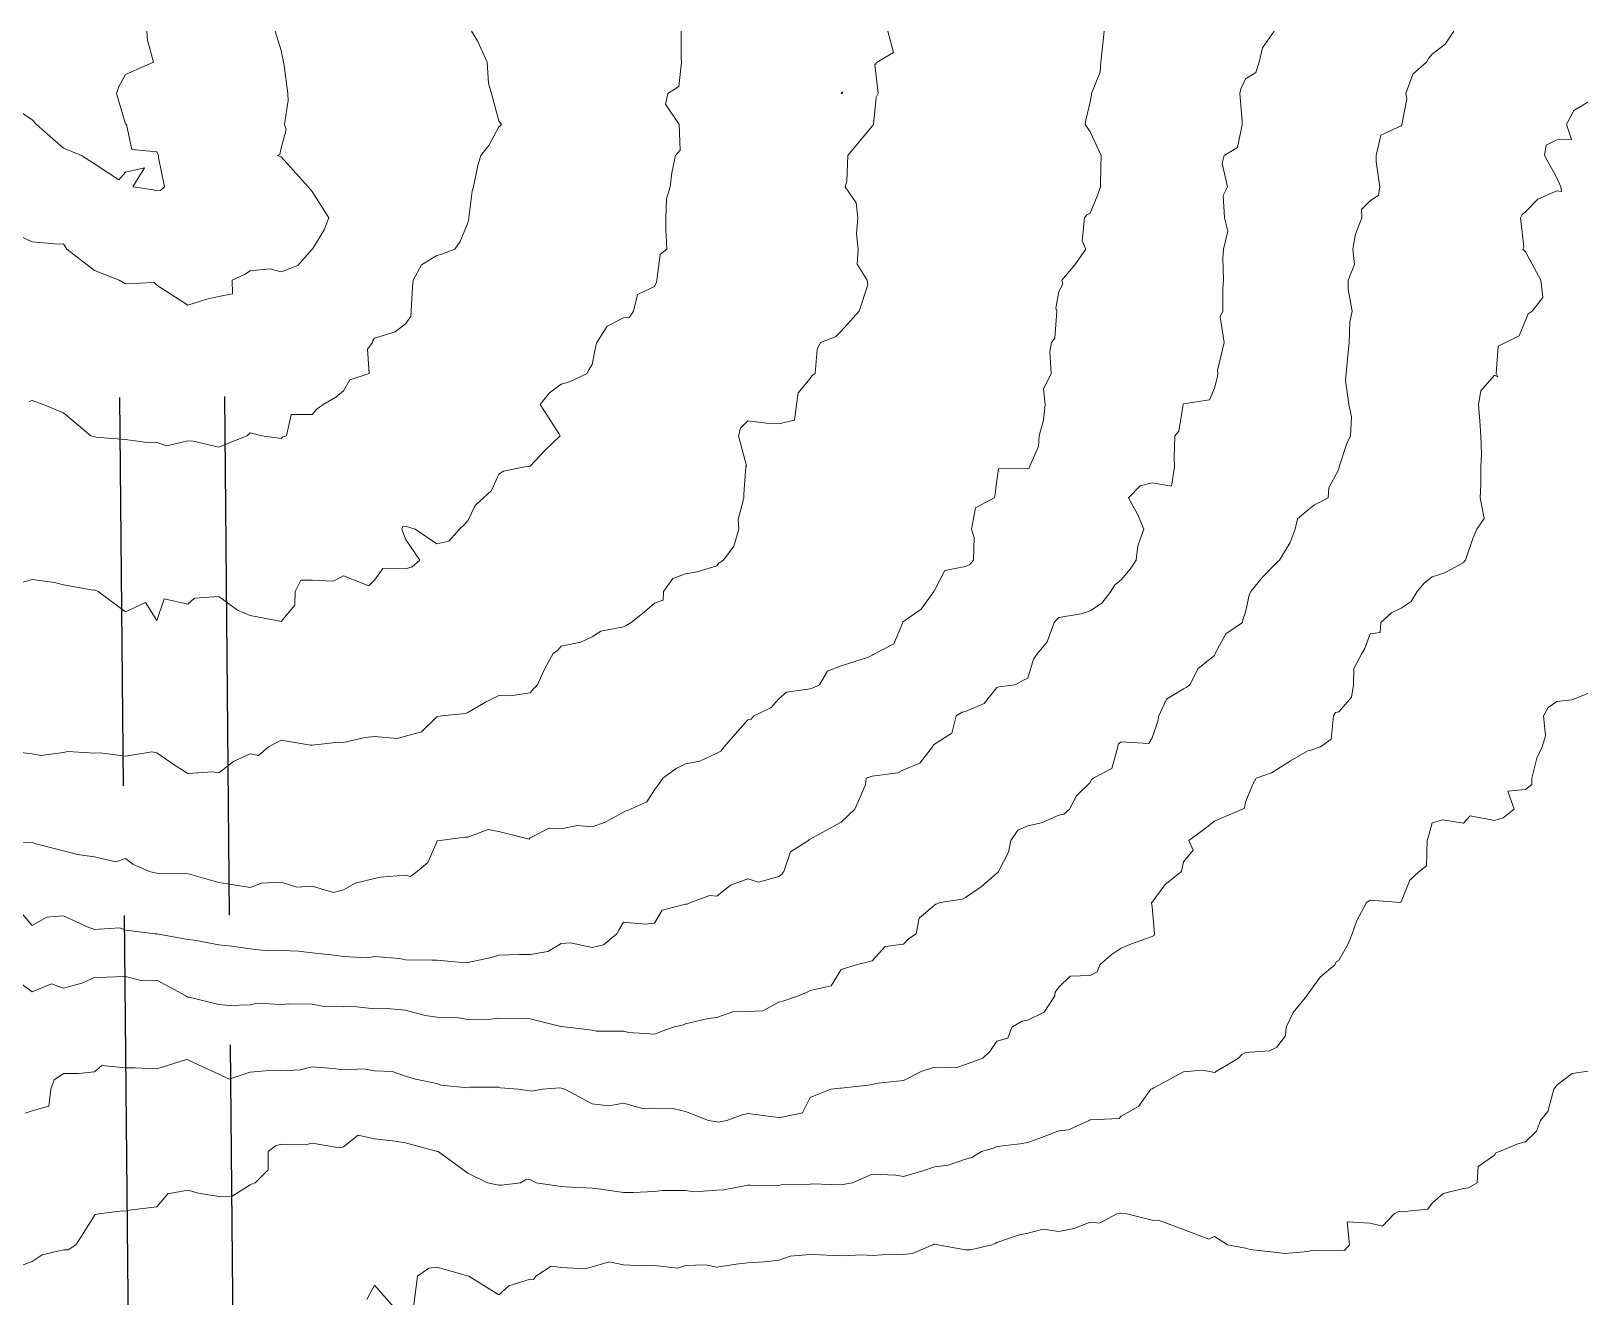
# Model space of a CAD drawing. Extents: x 537850 to 541798, y 6045627 to 6050132.
# Drawn here: x 540701.2 to 540851.3, y 6047617 to 6047739 of the extents above; entities that cross this region are included whole.
import ezdxf

# ---------------------------------------------------------------- set-up
doc = ezdxf.new("R2010")
doc.units = 0
doc.header["$LTSCALE"] = 5
doc.linetypes.add('DASHED2', pattern=[9.525, 6.35, -3.175])
doc.linetypes.add('foc-UNSURVEYED', pattern=[12.5, 10, -2.5])
doc.layers.add('Contour_Line_Intermediate', color=7, linetype='DASHED2', true_color=0xd9d9d9)
doc.layers.add('Contour_Line_Major', color=7, linetype='Continuous', true_color=0x6b6b6b)
doc.layers.add('L-USEC', color=7, linetype='foc-UNSURVEYED')

msp = doc.modelspace()

# ---------------------------------------------------------------- linework, layer by layer
at = {"layer": 'Contour_Line_Intermediate', "linetype": 'Continuous', "lineweight": 13, "flags": 128}
for points, elevation in [([(540804.655, 6047738.986), (540804.514, 6047737.759), (540804.31, 6047735.987), (540804.252, 6047735.022), (540803.429, 6047732.987), (540803.419, 6047732.855), (540803.287, 6047732.181), (540802.876, 6047730.398), (540802.804, 6047729.987), (540803.287, 6047729.294), (540804.372, 6047726.987), (540804.321, 6047725.953), (540804.306, 6047723.987), (540804.02, 6047723.254), (540803.287, 6047721.446), (540802.986, 6047721.288), (540802.737, 6047720.987), (540802.515, 6047718.759), (540802.891, 6047717.987), (540801.813, 6047716.462), (540800.56, 6047714.988), (540800.662, 6047714.612), (540800.287, 6047713.896), (540799.978, 6047712.297), (540800.081, 6047711.988), (540799.874, 6047709.401), (540799.559, 6047708.988), (540799.408, 6047708.11), (540799.541, 6047705.988), (540798.805, 6047704.47), (540798.942, 6047702.988), (540798.789, 6047701.486), (540798.378, 6047699.988), (540798.309, 6047698.967), (540797.461, 6047696.988), (540797.411, 6047696.864), (540797.287, 6047696.82), (540794.47, 6047696.806), (540794.287, 6047695.689), (540794.096, 6047694.179), (540794.024, 6047693.989), (540792.25, 6047693.025), (540791.866, 6047690.989), (540792.109, 6047690.167), (540792.04, 6047687.989), (540791.705, 6047687.571), (540791.287, 6047687.398), (540789.271, 6047687.006), (540788.287, 6047685.073), (540788.233, 6047685.043), (540788.221, 6047684.989), (540787.013, 6047683.264), (540785.288, 6047682.068), (540785.217, 6047682.06), (540785.219, 6047681.989), (540784.355, 6047679.922), (540782.572, 6047678.989), (540782.385, 6047678.892), (540782.288, 6047678.835), (540781.931, 6047678.633), (540779.288, 6047677.811), (540777.969, 6047677.308), (540777.207, 6047675.989), (540776.585, 6047675.692), (540776.288, 6047675.603), (540774.017, 6047675.26), (540773.288, 6047674.619), (540772.505, 6047673.772), (540770.853, 6047672.99), (540770.621, 6047672.657), (540770.288, 6047672.605), (540769.058, 6047671.22), (540768.01, 6047669.99), (540767.68, 6047669.598), (540767.288, 6047669.393), (540765.651, 6047668.627), (540764.289, 6047668.374), (540763.364, 6047667.915), (540762.077, 6047666.99), (540761.764, 6047666.514), (540761.289, 6047665.864), (540760.565, 6047664.714), (540758.973, 6047663.99), (540758.483, 6047663.796), (540758.289, 6047663.702), (540756.538, 6047662.741), (540755.289, 6047662.297), (540753.874, 6047662.405), (540752.289, 6047662.101), (540751.129, 6047662.151), (540749.289, 6047661.241), (540749.191, 6047661.089), (540746.289, 6047661.844), (540745.249, 6047662.03), (540743.29, 6047661.304), (540742.993, 6047661.286), (540740.625, 6047660.99), (540740.334, 6047660.946), (540740.29, 6047660.841), (540739.434, 6047658.846), (540738.399, 6047657.99), (540737.775, 6047657.505), (540737.29, 6047657.624), (540734.855, 6047657.425), (540734.29, 6047657.319), (540732.433, 6047656.847), (540731.29, 6047656.225), (540730.323, 6047655.957), (540728.29, 6047656.577), (540726.791, 6047656.49), (540725.29, 6047656.947), (540723.411, 6047656.87), (540722.291, 6047656.448), (540720.548, 6047656.733), (540719.291, 6047656.922), (540716.592, 6047657.689), (540716.291, 6047657.769), (540713.475, 6047657.806), (540713.291, 6047657.837), (540713.146, 6047657.846), (540712.554, 6047657.99), (540710.98, 6047658.68), (540710.291, 6047659.253), (540709.35, 6047658.932), (540707.291, 6047659.41), (540705.654, 6047659.628), (540704.291, 6047659.964), (540701.635, 6047660.647), (540701.292, 6047660.768), (540698.551, 6047660.731)], 916.956), ([(540783.781, 6047738.986), (540784.333, 6047736.941), (540782.771, 6047735.987), (540782.527, 6047735.747), (540782.852, 6047732.987), (540782.678, 6047732.596), (540782.39, 6047729.987), (540782.364, 6047729.911), (540782.288, 6047729.838), (540779.939, 6047726.987), (540779.843, 6047724.542), (540779.687, 6047723.987), (540780.741, 6047722.441), (540780.903, 6047720.987), (540780.775, 6047719.474), (540780.92, 6047717.987), (540780.829, 6047716.529), (540781.796, 6047714.988), (540781.849, 6047714.549), (540781.013, 6047711.988), (540779.288, 6047710.06), (540778.748, 6047709.528), (540777.31, 6047708.988), (540776.984, 6047708.291), (540776.768, 6047705.988), (540776.478, 6047705.798), (540776.288, 6047705.494), (540775.148, 6047704.128), (540774.989, 6047702.988), (540774.787, 6047701.489), (540773.288, 6047701.138), (540772.084, 6047701.192), (540770.288, 6047701.431), (540769.567, 6047700.71), (540769.376, 6047699.988), (540770.175, 6047697.102), (540770.108, 6047696.988), (540769.911, 6047694.365), (540769.912, 6047693.989), (540769.367, 6047691.91), (540769.434, 6047690.989), (540768.946, 6047689.331), (540767.946, 6047687.989), (540767.539, 6047687.738), (540767.288, 6047687.443), (540765.398, 6047686.879), (540764.289, 6047686.691), (540763.058, 6047686.219), (540762.163, 6047684.989), (540762.129, 6047684.149), (540761.289, 6047683.838), (540760.309, 6047682.969), (540759.047, 6047681.989), (540758.565, 6047681.713), (540758.289, 6047681.566), (540756.128, 6047681.151), (540755.289, 6047680.599), (540754.188, 6047680.09), (540752.289, 6047679.703), (540751.97, 6047679.309), (540751.521, 6047678.989), (540750.724, 6047677.555), (540750.004, 6047675.989), (540749.662, 6047675.617), (540749.289, 6047675.216), (540747.376, 6047674.903), (540746.289, 6047674.957), (540744.984, 6047674.295), (540743.29, 6047673.327), (540743.071, 6047673.208), (540740.795, 6047672.99), (540740.365, 6047672.914), (540740.29, 6047672.882), (540738.821, 6047671.458), (540737.29, 6047671.024), (540736.484, 6047670.796), (540734.29, 6047670.986), (540733.383, 6047670.897), (540731.29, 6047670.418), (540730.841, 6047670.439), (540728.29, 6047670.161), (540728.11, 6047670.17), (540725.29, 6047670.642), (540724.864, 6047670.416), (540724.076, 6047669.99), (540723.103, 6047669.177), (540722.291, 6047669.325), (540720.694, 6047668.587), (540719.291, 6047667.49), (540718.7, 6047667.581), (540716.291, 6047667.418), (540715.071, 6047668.21), (540713.291, 6047669.417), (540712.829, 6047669.528), (540710.291, 6047669.118), (540707.856, 6047669.425), (540707.291, 6047669.398), (540704.733, 6047669.548), (540704.291, 6047669.467), (540702.123, 6047669.158), (540701.292, 6047669.334), (540698.637, 6047669.645)], 915.956), ([(540821.048, 6047738.986), (540819.91, 6047737.362), (540819.584, 6047735.987), (540819.265, 6047735.008), (540818.286, 6047734.403), (540817.838, 6047733.434), (540817.726, 6047732.987), (540817.964, 6047730.309), (540817.958, 6047729.987), (540817.503, 6047727.77), (540816.226, 6047726.987), (540816.03, 6047726.243), (540816.542, 6047723.987), (540816.121, 6047723.153), (540816.264, 6047720.987), (540816.573, 6047719.7), (540816.148, 6047717.987), (540816.096, 6047717.178), (540816.168, 6047714.988), (540816.079, 6047714.195), (540816.092, 6047711.988), (540815.826, 6047711.448), (540816.212, 6047708.988), (540815.562, 6047706.264), (540815.596, 6047705.988), (540815.564, 6047705.71), (540815.286, 6047704.586), (540814.815, 6047703.459), (540812.286, 6047703.066), (540812.26, 6047703.015), (540812.252, 6047702.988), (540811.851, 6047700.423), (540811.471, 6047699.988), (540811.392, 6047697.882), (540811.429, 6047696.988), (540811.154, 6047695.121), (540809.286, 6047695.453), (540808.124, 6047695.151), (540806.981, 6047693.989), (540807.846, 6047692.429), (540808.455, 6047690.989), (540807.892, 6047689.384), (540807.732, 6047687.989), (540807.14, 6047687.135), (540806.286, 6047686.09), (540805.666, 6047685.61), (540805.288, 6047684.989), (540804.421, 6047683.855), (540803.287, 6047683.097), (540802.443, 6047682.833), (540800.287, 6047682.474), (540800.046, 6047682.23), (540799.835, 6047681.989), (540799.156, 6047680.12), (540798.213, 6047678.989), (540797.825, 6047678.452), (540797.287, 6047676.612), (540796.863, 6047676.414), (540796.059, 6047675.989), (540794.486, 6047675.791), (540794.287, 6047675.71), (540793.083, 6047674.194), (540791.287, 6047673.416), (540790.948, 6047673.329), (540790.39, 6047672.99), (540789.965, 6047671.312), (540788.287, 6047670.266), (540788.152, 6047670.126), (540788.108, 6047669.99), (540786.862, 6047668.415), (540785.288, 6047667.776), (540784.765, 6047667.512), (540782.288, 6047667.163), (540781.687, 6047666.99), (540781.638, 6047666.34), (540780.614, 6047663.99), (540779.288, 6047662.749), (540778.16, 6047662.118), (540776.288, 6047661.109), (540776.215, 6047661.063), (540776.137, 6047660.99), (540774.403, 6047659.876), (540773.753, 6047657.99), (540773.559, 6047657.72), (540773.288, 6047657.505), (540771.309, 6047656.97), (540770.288, 6047657.266), (540768.626, 6047656.653), (540767.288, 6047655.619), (540766.612, 6047655.667), (540764.767, 6047654.99), (540764.442, 6047654.837), (540764.289, 6047654.829), (540762.034, 6047654.245), (540761.289, 6047653.02), (540760.382, 6047652.897), (540758.289, 6047653.095), (540757.891, 6047652.388), (540757.647, 6047651.991), (540756.373, 6047650.907), (540755.289, 6047650.661), (540753.175, 6047651.105), (540752.289, 6047651.034), (540750.998, 6047650.282), (540749.289, 6047649.984), (540748.287, 6047649.993), (540746.289, 6047649.934), (540745.582, 6047649.698), (540743.29, 6047649.215), (540743.097, 6047649.183), (540740.29, 6047649.44), (540739.838, 6047649.443), (540737.29, 6047649.488), (540736.692, 6047649.589), (540734.29, 6047649.8), (540733.615, 6047649.665), (540731.29, 6047649.782), (540730.363, 6047649.917), (540728.29, 6047650.161), (540726.972, 6047650.309), (540725.29, 6047650.377), (540723.936, 6047650.345), (540722.291, 6047650.534), (540720.505, 6047650.776), (540719.291, 6047650.91), (540716.912, 6047651.369), (540716.291, 6047651.427), (540713.308, 6047651.974), (540713.291, 6047651.977), (540713.279, 6047651.979), (540713.103, 6047651.991), (540710.594, 6047652.294), (540710.291, 6047652.319), (540709.723, 6047652.559), (540707.291, 6047652.387), (540706.674, 6047652.608), (540704.291, 6047653.701), (540702.704, 6047653.578), (540701.292, 6047652.781), (540699.403, 6047654.99)], 917.956), ([(540838.369, 6047738.986), (540837.538, 6047737.733), (540836.285, 6047736.753), (540835.919, 6047736.352), (540835.731, 6047735.987), (540834.42, 6047734.852), (540833.733, 6047732.987), (540833.819, 6047732.453), (540833.357, 6047729.987), (540833.337, 6047729.935), (540833.285, 6047729.871), (540831.324, 6047728.948), (540830.878, 6047726.987), (540830.886, 6047726.386), (540831.232, 6047723.987), (540831.082, 6047723.191), (540830.285, 6047722.641), (540829.469, 6047721.804), (540829.487, 6047720.987), (540828.866, 6047719.406), (540828.618, 6047717.987), (540828.779, 6047716.494), (540828.157, 6047714.988), (540828.184, 6047714.089), (540828.568, 6047711.988), (540828.347, 6047710.926), (540828.268, 6047708.988), (540828.185, 6047708.088), (540827.985, 6047705.988), (540827.915, 6047705.359), (540828.248, 6047702.988), (540828.479, 6047701.795), (540828.41, 6047699.988), (540828.031, 6047699.242), (540827.315, 6047696.988), (540827.315, 6047696.959), (540827.285, 6047696.756), (540826.317, 6047694.957), (540826.245, 6047693.989), (540824.932, 6047693.342), (540824.286, 6047692.803), (540823.302, 6047691.973), (540823.052, 6047690.989), (540822.58, 6047689.695), (540821.546, 6047687.989), (540821.404, 6047687.871), (540821.286, 6047687.756), (540819.903, 6047686.371), (540818.773, 6047684.989), (540818.643, 6047684.632), (540818.286, 6047682.976), (540818.015, 6047682.26), (540817.978, 6047681.989), (540816.389, 6047680.887), (540815.362, 6047678.989), (540815.352, 6047678.923), (540815.286, 6047678.803), (540813.718, 6047677.557), (540812.919, 6047675.989), (540812.561, 6047675.715), (540812.286, 6047675.601), (540810.664, 6047674.612), (540809.92, 6047672.99), (540809.808, 6047672.468), (540809.286, 6047670.856), (540808.948, 6047670.328), (540806.286, 6047670.477), (540806.004, 6047670.273), (540805.95, 6047669.99), (540805.374, 6047667.902), (540803.594, 6047666.99), (540803.428, 6047666.848), (540803.287, 6047666.578), (540801.985, 6047665.292), (540801.301, 6047663.99), (540800.762, 6047663.515), (540800.287, 6047663.429), (540798.608, 6047662.669), (540797.287, 6047662.402), (540796.307, 6047661.97), (540795.631, 6047660.99), (540795.437, 6047659.841), (540794.453, 6047657.99), (540794.388, 6047657.889), (540794.287, 6047657.825), (540792.772, 6047656.506), (540791.287, 6047655.494), (540790.945, 6047655.333), (540788.824, 6047654.99), (540788.426, 6047654.851), (540788.287, 6047654.751), (540786.804, 6047653.474), (540786.509, 6047651.991), (540785.788, 6047651.491), (540785.288, 6047650.991), (540783.515, 6047650.763), (540782.288, 6047649.385), (540780.722, 6047648.991), (540779.288, 6047648.528), (540778.318, 6047646.961), (540776.288, 6047646.523), (540775.957, 6047646.322), (540775.163, 6047645.991), (540773.746, 6047645.533), (540773.288, 6047645.402), (540771.732, 6047644.547), (540770.288, 6047644.485), (540768.833, 6047644.447), (540767.288, 6047643.903), (540766.469, 6047643.81), (540764.289, 6047643.306), (540764.081, 6047643.199), (540763.101, 6047642.991), (540761.787, 6047642.493), (540761.289, 6047642.312), (540758.806, 6047642.474), (540758.289, 6047642.6), (540755.694, 6047642.586), (540755.289, 6047642.683), (540752.882, 6047642.991), (540752.289, 6047643.047), (540752.243, 6047643.038), (540749.289, 6047643.779), (540748.454, 6047643.827), (540746.289, 6047643.85), (540745.517, 6047643.763), (540743.29, 6047643.716), (540742.402, 6047643.879), (540740.29, 6047643.958), (540739.182, 6047644.099), (540737.29, 6047644.633), (540735.512, 6047644.769), (540734.29, 6047644.748), (540732.311, 6047644.97), (540731.29, 6047644.952), (540729.266, 6047645.015), (540728.29, 6047645.192), (540726.045, 6047645.237), (540725.29, 6047645.16), (540722.992, 6047645.29), (540722.291, 6047645.133), (540720.207, 6047645.074), (540719.291, 6047645.175), (540716.422, 6047645.86), (540716.291, 6047645.867), (540716.096, 6047645.991), (540713.291, 6047647.507), (540711.791, 6047647.491), (540710.291, 6047647.868), (540708.48, 6047647.802), (540707.291, 6047647.758), (540706.07, 6047647.212), (540704.291, 6047646.734), (540703.135, 6047647.147), (540701.292, 6047646.382), (540699.845, 6047647.438)], 918.956), ([(540699.874, 6047731.404), (540701.292, 6047730.427), (540701.69, 6047729.987), (540704.291, 6047727.721), (540706.047, 6047726.987), (540707.291, 6047726.208), (540709.625, 6047724.653), (540710.291, 6047725.385), (540712.103, 6047725.799), (540710.998, 6047723.987), (540712.996, 6047723.692), (540713.291, 6047723.592), (540713.652, 6047723.626), (540714.041, 6047723.987), (540713.48, 6047726.798), (540713.47, 6047726.987), (540713.291, 6047727.355), (540710.881, 6047727.577), (540710.382, 6047729.987), (540710.316, 6047730.012), (540710.291, 6047730.043), (540709.415, 6047732.987), (540709.625, 6047733.653), (540710.291, 6047734.792), (540712.976, 6047735.987), (540712.407, 6047738.102), (540712.338, 6047738.986)], 911.956), ([(540699.983, 6047719.296), (540701.292, 6047718.665), (540703.811, 6047718.468), (540704.291, 6047718.498), (540704.63, 6047717.987), (540707.291, 6047715.905), (540709.669, 6047714.988), (540710.291, 6047714.634), (540713.052, 6047714.748), (540713.291, 6047714.492), (540714.569, 6047713.71), (540716.291, 6047712.57), (540718.125, 6047713.154), (540719.291, 6047713.417), (540720.606, 6047713.672), (540720.584, 6047714.988), (540721.747, 6047715.531), (540722.291, 6047715.892), (540724.208, 6047716.07), (540725.29, 6047715.775), (540726.885, 6047716.393), (540728.29, 6047717.973), (540728.301, 6047717.977), (540728.309, 6047717.987), (540729.437, 6047719.841), (540729.887, 6047720.987), (540728.29, 6047723.522), (540727.883, 6047723.987), (540725.29, 6047726.869), (540724.927, 6047726.987), (540725.17, 6047727.108), (540725.29, 6047727.718), (540725.775, 6047729.503), (540725.605, 6047729.987), (540725.975, 6047732.302), (540725.929, 6047732.987), (540725.586, 6047735.691), (540725.516, 6047735.987), (540725.29, 6047737.129), (540724.714, 6047738.986)], 912.956), ([(540700.998, 6047703.282), (540701.292, 6047703.4), (540702.353, 6047702.988), (540704.291, 6047702.189), (540706.946, 6047699.988), (540707.291, 6047699.873), (540707.435, 6047699.844), (540710.291, 6047699.618), (540712.613, 6047699.31), (540713.291, 6047699.335), (540714.269, 6047699.01), (540716.291, 6047699.497), (540716.817, 6047699.463), (540719.291, 6047698.898), (540720.068, 6047699.211), (540722.024, 6047699.988), (540722.158, 6047700.121), (540722.291, 6047700.277), (540723.431, 6047699.988), (540725.29, 6047699.735), (540725.416, 6047699.863), (540725.796, 6047699.988), (540726.254, 6047702.025), (540728.29, 6047702.034), (540728.739, 6047702.54), (540729.344, 6047702.988), (540730.564, 6047703.715), (540731.29, 6047704.309), (540731.913, 6047705.365), (540733.78, 6047705.988), (540733.623, 6047708.321), (540734.093, 6047708.988), (540734.128, 6047709.15), (540734.29, 6047709.389), (540736.28, 6047709.998), (540737.29, 6047710.767), (540737.789, 6047711.488), (540737.813, 6047711.988), (540737.946, 6047714.332), (540738.011, 6047714.988), (540738.808, 6047716.469), (540740.29, 6047717.373), (540740.785, 6047717.492), (540742.03, 6047717.987), (540742.551, 6047718.726), (540743.29, 6047720.517), (540743.382, 6047720.894), (540743.403, 6047720.987), (540743.718, 6047723.559), (540743.828, 6047723.987), (540744.254, 6047726.023), (540744.534, 6047726.987), (540745.309, 6047727.967), (540746.289, 6047729.77), (540746.415, 6047729.862), (540746.533, 6047729.987), (540746.289, 6047730.329), (540745.577, 6047732.987), (540745.296, 6047733.98), (540745.162, 6047735.987), (540744.238, 6047738.038), (540743.636, 6047738.986)], 913.956), ([(540851.284, 6047675.133), (540849.745, 6047674.528), (540848.284, 6047674.386), (540847.467, 6047673.807), (540847.002, 6047672.99), (540847.211, 6047671.064), (540846.878, 6047669.99), (540846.368, 6047668.906), (540845.867, 6047666.99), (540845.895, 6047666.379), (540845.285, 6047665.898), (540843.56, 6047665.715), (540844.171, 6047663.99), (540843.119, 6047663.156), (540842.285, 6047662.915), (540839.927, 6047663.348), (540839.285, 6047662.657), (540837.311, 6047662.964), (540836.285, 6047662.667), (540835.928, 6047661.347), (540835.78, 6047660.99), (540835.734, 6047658.542), (540835.021, 6047657.99), (540834.113, 6047657.162), (540833.285, 6047655.057), (540833.266, 6047655.01), (540830.285, 6047655.235), (540830.137, 6047655.139), (540829.935, 6047654.99), (540829, 6047653.276), (540828.561, 6047651.991), (540828.193, 6047651.083), (540827.285, 6047649.392), (540827.002, 6047649.274), (540826.893, 6047648.991), (540825.481, 6047647.795), (540824.286, 6047646.152), (540824.21, 6047646.067), (540824.186, 6047645.991), (540822.882, 6047644.395), (540822.185, 6047642.991), (540822.129, 6047642.148), (540821.286, 6047641.062), (540820.582, 6047640.695), (540818.286, 6047640.552), (540817.933, 6047640.344), (540817.61, 6047639.991), (540815.286, 6047638.603), (540814.128, 6047638.834), (540812.286, 6047638.681), (540809.431, 6047637.136), (540809.286, 6047637.041), (540809.155, 6047636.991), (540807.951, 6047635.327), (540806.286, 6047634.414), (540806.106, 6047634.172), (540803.287, 6047634.036), (540803.247, 6047634.032), (540803.186, 6047633.992), (540801.207, 6047633.071), (540800.287, 6047632.998), (540798.845, 6047632.433), (540797.287, 6047631.86), (540796.556, 6047631.723), (540794.287, 6047631.469), (540793.961, 6047631.318), (540792.814, 6047630.992), (540791.874, 6047630.405), (540791.287, 6047630.243), (540789.589, 6047629.69), (540788.287, 6047629.534), (540787.151, 6047629.128), (540785.288, 6047628.572), (540784.548, 6047628.731), (540782.288, 6047628.812), (540780.389, 6047627.992), (540779.288, 6047627.795), (540776.403, 6047627.876), (540776.288, 6047627.846), (540773.497, 6047627.783), (540773.288, 6047627.733), (540770.536, 6047627.744), (540770.288, 6047627.754), (540767.984, 6047627.296), (540767.288, 6047627.259), (540765.177, 6047627.103), (540764.289, 6047627.253), (540762.027, 6047627.254), (540761.289, 6047627.152), (540759.241, 6047627.04), (540758.289, 6047627.057), (540755.883, 6047627.397), (540755.289, 6047627.45), (540752.691, 6047627.589), (540752.289, 6047627.629), (540749.886, 6047627.992), (540749.289, 6047628.299), (540748.937, 6047628.344), (540748.362, 6047627.992), (540746.542, 6047627.739), (540746.289, 6047627.748), (540745.173, 6047627.992), (540743.29, 6047628.922), (540740.44, 6047630.992), (540740.29, 6047631.037), (540740.239, 6047631.042), (540737.29, 6047631.82), (540736.28, 6047632.002), (540734.29, 6047632.216), (540732.708, 6047632.574), (540731.29, 6047631.437), (540730.918, 6047631.363), (540728.29, 6047631.81), (540727.633, 6047631.648), (540725.29, 6047631.689), (540724.753, 6047631.529), (540724.028, 6047630.992), (540724.037, 6047629.246), (540722.798, 6047627.992), (540722.432, 6047627.85), (540722.291, 6047627.798), (540720.582, 6047626.701), (540719.291, 6047626.649), (540717.31, 6047626.972), (540716.291, 6047627.258), (540714.367, 6047626.915), (540713.291, 6047625.676), (540710.627, 6047625.328), (540710.291, 6047625.24), (540710.008, 6047625.275), (540707.705, 6047624.992), (540707.358, 6047624.925), (540707.291, 6047624.813), (540706.186, 6047623.097), (540705.487, 6047621.992), (540704.754, 6047621.53), (540704.291, 6047621.534), (540702.258, 6047621.025), (540701.292, 6047620.409), (540700.267, 6047620.017)], 920.956), ([(540851.284, 6047638.752), (540849.759, 6047638.517), (540848.284, 6047637.406), (540848.123, 6047637.153), (540847.996, 6047636.991), (540847.418, 6047634.858), (540846.732, 6047633.992), (540846.32, 6047632.956), (540845.285, 6047631.92), (540844.543, 6047631.733), (540842.779, 6047630.992), (540842.421, 6047630.856), (540842.285, 6047630.631), (540840.713, 6047629.564), (540840.615, 6047627.992), (540839.767, 6047627.51), (540839.285, 6047627.426), (540837.33, 6047626.947), (540836.285, 6047626.007), (540835.847, 6047625.43), (540833.285, 6047625.187), (540833.054, 6047625.224), (540832.598, 6047624.992), (540831.493, 6047623.785), (540830.285, 6047624.093), (540828.069, 6047624.209), (540828.287, 6047621.992), (540827.822, 6047621.455), (540827.285, 6047621.435), (540824.793, 6047621.485), (540824.286, 6047621.347), (540822.1, 6047621.178), (540821.286, 6047621.271), (540818.739, 6047621.539), (540818.286, 6047621.696), (540816.535, 6047621.992), (540815.286, 6047622.8), (540814.735, 6047622.543), (540812.286, 6047623.475), (540809.939, 6047624.339), (540809.286, 6047624.387), (540806.818, 6047624.992), (540806.286, 6047625.043), (540806.233, 6047625.046), (540805.877, 6047624.992), (540804.188, 6047624.091), (540803.287, 6047624.188), (540801.717, 6047623.562), (540800.287, 6047623.285), (540798.776, 6047623.503), (540797.287, 6047623.134), (540796.341, 6047622.938), (540794.287, 6047622.242), (540794.144, 6047622.135), (540793.827, 6047621.992), (540791.774, 6047621.505), (540791.287, 6047621.507), (540788.621, 6047621.992), (540788.287, 6047622.079), (540788.21, 6047622.07), (540788.131, 6047621.992), (540786.121, 6047621.159), (540785.288, 6047621.085), (540783.255, 6047621.024), (540782.288, 6047620.983), (540781.327, 6047621.031), (540779.288, 6047620.948), (540777.235, 6047621.045), (540776.288, 6047621.072), (540774.355, 6047620.925), (540773.288, 6047620.535), (540771.931, 6047620.349), (540770.288, 6047620.269), (540769.159, 6047620.122), (540767.288, 6047619.856), (540766.212, 6047620.069), (540764.289, 6047620.003), (540763.515, 6047619.766), (540761.289, 6047620.001), (540760.312, 6047619.969), (540758.289, 6047620.059), (540756.911, 6047620.37), (540755.289, 6047619.88), (540754.602, 6047619.68), (540752.289, 6047619.813), (540751.323, 6047619.958), (540749.848, 6047618.992), (540749.621, 6047618.66), (540749.289, 6047618.694), (540747.234, 6047618.048), (540746.289, 6047617.177), (540743.382, 6047618.992), (540743.29, 6047619.023), (540743.26, 6047619.022), (540740.29, 6047619.846), (540739.534, 6047619.748), (540738.423, 6047618.992), (540738.31, 6047617.972), (540738.059, 6047615.992)], 921.956), ([(540736.167, 6047615.992), (540734.29, 6047618.103), (540733.564, 6047616.718)], 921.956)]:
    msp.add_lwpolyline(points, dxfattribs=dict(at, elevation=elevation))
at = {"layer": 'Contour_Line_Intermediate', "linetype": 'Continuous', "lineweight": 13, "elevation": 915.956, "flags": 128}
msp.add_lwpolyline([(540779.349, 6047732.987), (540779.447, 6047733.146), (540779.288, 6047732.991), (540779.284, 6047732.991), (540779.279, 6047732.987), (540779.288, 6047732.978), (540779.349, 6047732.987)], close=True, dxfattribs=at)
at = {"layer": 'Contour_Line_Major', "linetype": 'Continuous', "lineweight": 15, "flags": 128}
for points, elevation in [([(540700.404, 6047685.876), (540701.292, 6047686.128), (540703.433, 6047685.848), (540704.291, 6047685.63), (540707.174, 6047685.106), (540707.291, 6047685.151), (540707.634, 6047684.989), (540710.291, 6047683.004), (540712.218, 6047683.916), (540713.291, 6047682.19), (540714.017, 6047684.263), (540716.291, 6047683.77), (540716.95, 6047684.329), (540719.291, 6047684.48), (540721.092, 6047683.188), (540722.291, 6047682.649), (540725.169, 6047682.11), (540725.29, 6047682.09), (540726.614, 6047683.666), (540726.649, 6047684.989), (540727.196, 6047686.083), (540728.29, 6047686.071), (540730.315, 6047685.964), (540731.29, 6047686.475), (540733.748, 6047685.531), (540734.29, 6047686.056), (540735.088, 6047687.191), (540737.29, 6047687.166), (540737.91, 6047687.368), (540738.659, 6047687.989), (540737.29, 6047690.013), (540736.928, 6047690.989), (540737.033, 6047691.245), (540737.29, 6047691.263), (540738.228, 6047690.989), (540740.29, 6047689.577), (540741.448, 6047689.831), (540742.498, 6047690.989), (540742.913, 6047691.365), (540743.29, 6047691.777), (540744.005, 6047693.274), (540744.792, 6047693.989), (540745.576, 6047694.702), (540746.289, 6047696.289), (540746.715, 6047696.562), (540748.799, 6047696.988), (540749.232, 6047697.046), (540749.289, 6047697.05), (540750.71, 6047698.568), (540752.198, 6047699.988), (540752.069, 6047700.209), (540750.251, 6047702.988), (540751.16, 6047704.117), (540752.289, 6047704.966), (540753.089, 6047705.188), (540754.803, 6047705.988), (540754.943, 6047706.334), (540755.289, 6047706.871), (540755.617, 6047708.659), (540755.738, 6047708.988), (540756.739, 6047710.538), (540758.289, 6047711.343), (540758.87, 6047711.407), (540759.254, 6047711.988), (540759.66, 6047713.616), (540761.289, 6047714.373), (540761.492, 6047714.784), (540761.509, 6047714.988), (540761.834, 6047717.442), (540762.487, 6047717.987), (540762.373, 6047719.903), (540762.389, 6047720.987), (540762.456, 6047722.82), (540762.787, 6047723.987), (540762.962, 6047725.314), (540763.305, 6047726.987), (540763.768, 6047727.508), (540763.66, 6047729.987), (540762.341, 6047731.935), (540762.591, 6047732.987), (540763.639, 6047733.636), (540763.896, 6047735.987), (540763.86, 6047736.415), (540763.862, 6047738.986)], 914.956), ([(540851.284, 6047732.133), (540849.934, 6047731.337), (540849.229, 6047729.987), (540849.722, 6047728.549), (540848.284, 6047728.496), (540847.271, 6047728), (540847.097, 6047726.987), (540848.284, 6047724.846), (540848.676, 6047723.987), (540848.729, 6047723.542), (540848.284, 6047723.581), (540846.476, 6047722.796), (540845.285, 6047721.577), (540844.947, 6047721.325), (540844.79, 6047720.987), (540845.102, 6047718.171), (540845.029, 6047717.987), (540845.285, 6047717.702), (540846.739, 6047714.988), (540846.955, 6047713.317), (540845.914, 6047711.988), (540845.537, 6047711.736), (540845.285, 6047711.089), (540844.666, 6047709.607), (540843.35, 6047708.988), (540842.642, 6047708.63), (540842.441, 6047705.988), (540842.608, 6047705.665), (540842.285, 6047705.813), (540840.97, 6047704.303), (540840.74, 6047702.988), (540840.87, 6047701.403), (540840.965, 6047699.988), (540841.036, 6047698.237), (540840.959, 6047696.988), (540840.951, 6047695.322), (540840.911, 6047693.989), (540841.274, 6047691.999), (540840.566, 6047690.989), (540840.2, 6047690.073), (540839.499, 6047687.989), (540839.375, 6047687.899), (540839.285, 6047687.782), (540837.501, 6047686.773), (540836.285, 6047686.388), (540835.5, 6047685.774), (540834.81, 6047684.989), (540834.255, 6047684.019), (540833.285, 6047683.364), (540832.364, 6047682.91), (540831.313, 6047681.989), (540831.247, 6047681.028), (540830.285, 6047680.89), (540829.783, 6047679.491), (540829.475, 6047678.989), (540828.726, 6047677.548), (540828.697, 6047675.989), (540828.487, 6047674.788), (540827.285, 6047673.367), (540826.954, 6047673.321), (540826.773, 6047672.99), (540826.525, 6047670.75), (540825.52, 6047669.99), (540824.585, 6047669.691), (540824.286, 6047669.612), (540822.611, 6047668.665), (540821.286, 6047667.812), (540820.779, 6047667.497), (540819.31, 6047666.99), (540818.935, 6047666.341), (540818.286, 6047664.673), (540818.179, 6047664.097), (540817.999, 6047663.99), (540816.095, 6047663.181), (540815.286, 6047662.843), (540814.244, 6047662.033), (540812.795, 6047660.99), (540813.242, 6047660.035), (540812.286, 6047658.926), (540812.123, 6047658.154), (540812.118, 6047657.99), (540810.535, 6047656.742), (540809.286, 6047655.046), (540809.236, 6047655.041), (540809.2, 6047654.99), (540809.286, 6047654.593), (540809.511, 6047651.991), (540809.455, 6047651.822), (540809.286, 6047651.708), (540807.278, 6047650.999), (540806.286, 6047650.586), (540805.327, 6047649.95), (540804.244, 6047648.991), (540803.961, 6047648.317), (540803.287, 6047647.972), (540801.372, 6047647.905), (540800.287, 6047646.853), (540799.907, 6047646.37), (540799.9, 6047645.991), (540798.857, 6047644.42), (540797.287, 6047643.642), (540796.732, 6047643.546), (540795.752, 6047642.991), (540795.37, 6047641.908), (540794.287, 6047641.623), (540793.636, 6047640.643), (540792.935, 6047639.991), (540791.287, 6047639.374), (540790.35, 6047639.054), (540788.287, 6047639.134), (540787.015, 6047638.719), (540785.288, 6047637.841), (540782.87, 6047637.574), (540782.288, 6047637.46), (540781.903, 6047637.376), (540779.288, 6047637.106), (540779.173, 6047637.106), (540778.287, 6047636.991), (540776.848, 6047636.431), (540776.288, 6047636.218), (540775.567, 6047634.713), (540773.288, 6047634.233), (540772.988, 6047634.292), (540770.288, 6047634.646), (540769.756, 6047634.524), (540768.264, 6047633.992), (540767.439, 6047633.841), (540767.288, 6047633.859), (540766.509, 6047633.992), (540764.289, 6047634.849), (540763.182, 6047635.098), (540761.289, 6047635.173), (540760.136, 6047635.144), (540758.289, 6047635.649), (540756.883, 6047635.397), (540755.289, 6047635.579), (540752.632, 6047636.991), (540752.289, 6047637.1), (540752.146, 6047637.134), (540750.503, 6047636.991), (540749.471, 6047636.809), (540749.289, 6047636.832), (540748.152, 6047636.991), (540746.448, 6047637.15), (540746.289, 6047637.183), (540743.502, 6047637.204), (540743.29, 6047637.149), (540740.69, 6047637.392), (540740.29, 6047637.561), (540738.253, 6047637.955), (540737.29, 6047638.27), (540736.002, 6047638.704), (540734.29, 6047638.78), (540733.276, 6047638.978), (540731.29, 6047638.861), (540730.292, 6047638.993), (540728.29, 6047639.15), (540727.154, 6047638.855), (540725.29, 6047638.783), (540724.098, 6047638.799), (540722.291, 6047638.641), (540720.267, 6047637.967), (540719.291, 6047638.45), (540718.235, 6047638.936), (540716.291, 6047639.842), (540716.157, 6047639.857), (540713.291, 6047638.963), (540711.21, 6047639.072), (540710.291, 6047639.068), (540707.989, 6047639.293), (540707.291, 6047638.684), (540705.751, 6047638.532), (540704.291, 6047638.515), (540703.391, 6047637.892), (540703.068, 6047636.991), (540702.907, 6047635.376), (540701.292, 6047634.903), (540700.594, 6047634.689)], 919.956)]:
    msp.add_lwpolyline(points, dxfattribs=dict(at, elevation=elevation))
at = {"layer": 'L-USEC'}
for p, q in [((540710.647, 6047603.74), (540709.752, 6047703.685)), ((540719.82, 6047703.779), (540720.716, 6047603.823))]:
    msp.add_line(p, q, dxfattribs=at)

doc.saveas('drawing.dxf')
